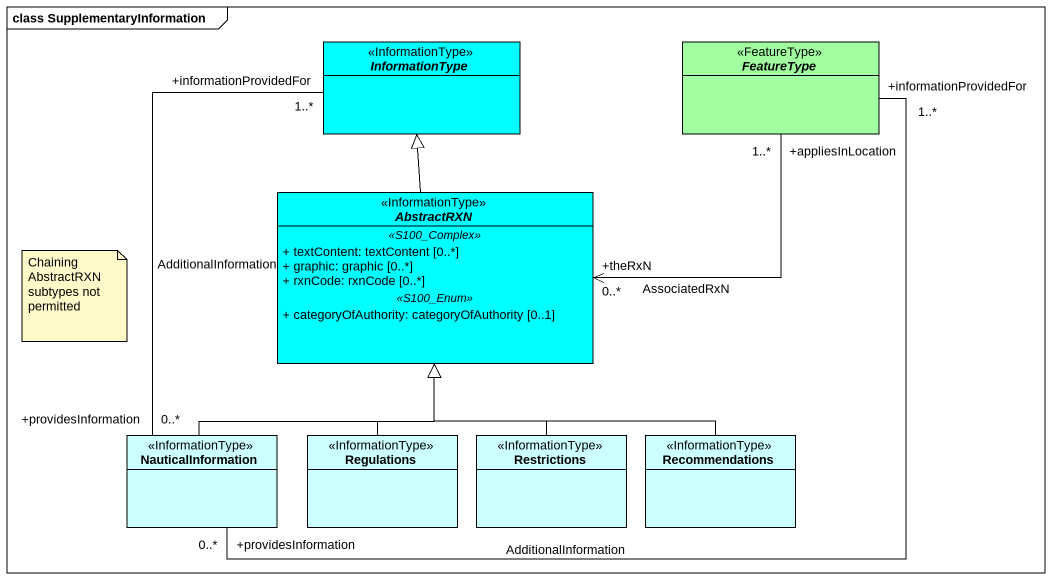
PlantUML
@startuml
mainframe class SupplementaryInformation
hide circle
hide empty members
skinparam classAttributeIconSize 0
abstract class InformationType <<InformationType>> #00FFFF
abstract class FeatureType <<FeatureType>> #A1FFA0
abstract class AbstractRXN <<InformationType>> #00FFFF {
  .. <<S100_Complex>> ..
  + textContent: textContent [0..*]
  + graphic: graphic [0..*]
  + rxnCode: rxnCode [0..*]
  .. <<S100_Enum>> ..
  + categoryOfAuthority: categoryOfAuthority [0..1]
}
class NauticalInformation <<InformationType>> #CCFFFF
class Regulations <<InformationType>> #CCFFFF
class Restrictions <<InformationType>> #CCFFFF
class Recommendations <<InformationType>> #CCFFFF
InformationType "+informationProvidedFor\n1..*" -- "+providesInformation\n0..*" NauticalInformation : AdditionalInformation
FeatureType "+appliesInLocation\n1..*" -left-> "+theRxN\n0..*" AbstractRXN : AssociatedRxN
FeatureType "+informationProvidedFor\n1..*" -- "+providesInformation\n0..*" NauticalInformation : AdditionalInformation
AbstractRXN -up-|> InformationType
NauticalInformation -up-|> AbstractRXN
Regulations -up-|> AbstractRXN
Restrictions -up-|> AbstractRXN
Recommendations -up-|> AbstractRXN
note as N1
  Chaining AbstractRXN subtypes not permitted
end note
@enduml
